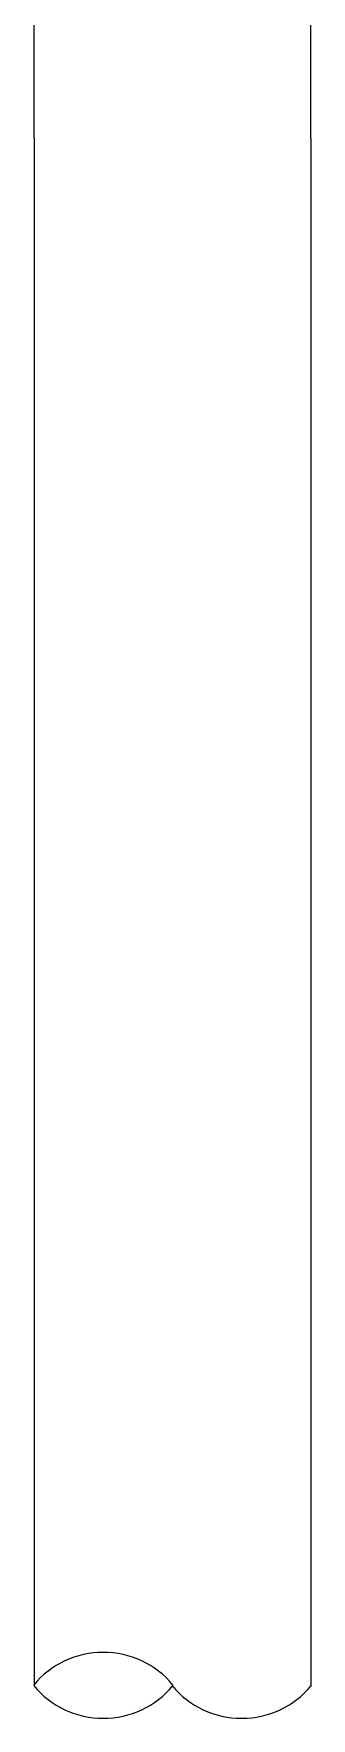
# Model space of a CAD drawing. Header units: millimetres. Extents: x 28 to 201, y 462 to 575.
# Drawn here: x 123.082 to 123.196, y 555.507 to 556.204 of the extents above; entities that cross this region are included whole.
import ezdxf

# ---------------------------------------------------------------- set-up
doc = ezdxf.new("R2010")
doc.units = ezdxf.units.MM
doc.layers.add('1- 3', color=3, linetype='Continuous')

# ---------------------------------------------------------------- blocks, each defined once
blk = doc.blocks.new('CTOBOM')
at = {"color": 0, "lineweight": 20}
for points in [[(9.26755, -0.36516), (9.01936, -0.36516)], [(9.28692, -0.36516), (9.01936, -0.36516)], [(9.28692, -0.36516), (9.92764, -0.36516)], [(9.26755, -0.47958), (9.01936, -0.47958)], [(9.28692, -0.47958), (9.01936, -0.47958)], [(9.28692, -0.47958), (9.92764, -0.47958)]]:
    blk.add_lwpolyline(points, dxfattribs=at)
for points in [[(9.92733, -0.42254), (9.93589, -0.41543), (9.94084, -0.40489), (9.94084, -0.39377), (9.94084, -0.38265), (9.93589, -0.3721), (9.92733, -0.365)], [(9.92706, -0.4222), (9.9185, -0.42931), (9.91355, -0.43985), (9.91355, -0.45098), (9.91355, -0.4621), (9.9185, -0.47264), (9.92706, -0.47975)]]:
    blk.add_open_spline(points, degree=3, knots=[0, 0, 0, 0, 1, 1, 1, 2, 2, 2, 2], dxfattribs=at)
at = {"color": 0, "lineweight": 18}
blk.add_open_spline([(9.92733, -0.47975), (9.93589, -0.47264), (9.94084, -0.4621), (9.94084, -0.45098), (9.94084, -0.43985), (9.93589, -0.42931), (9.92733, -0.4222)], degree=3, knots=[0, 0, 0, 0, 1, 1, 1, 2, 2, 2, 2], dxfattribs=at)

msp = doc.modelspace()

# ---------------------------------------------------------------- block references
at = {"layer": '1- 3', "rotation": 270}
msp.add_blockref('CTOBOM', (123.56135, 565.44738), dxfattribs=at)

doc.saveas('drawing.dxf')
